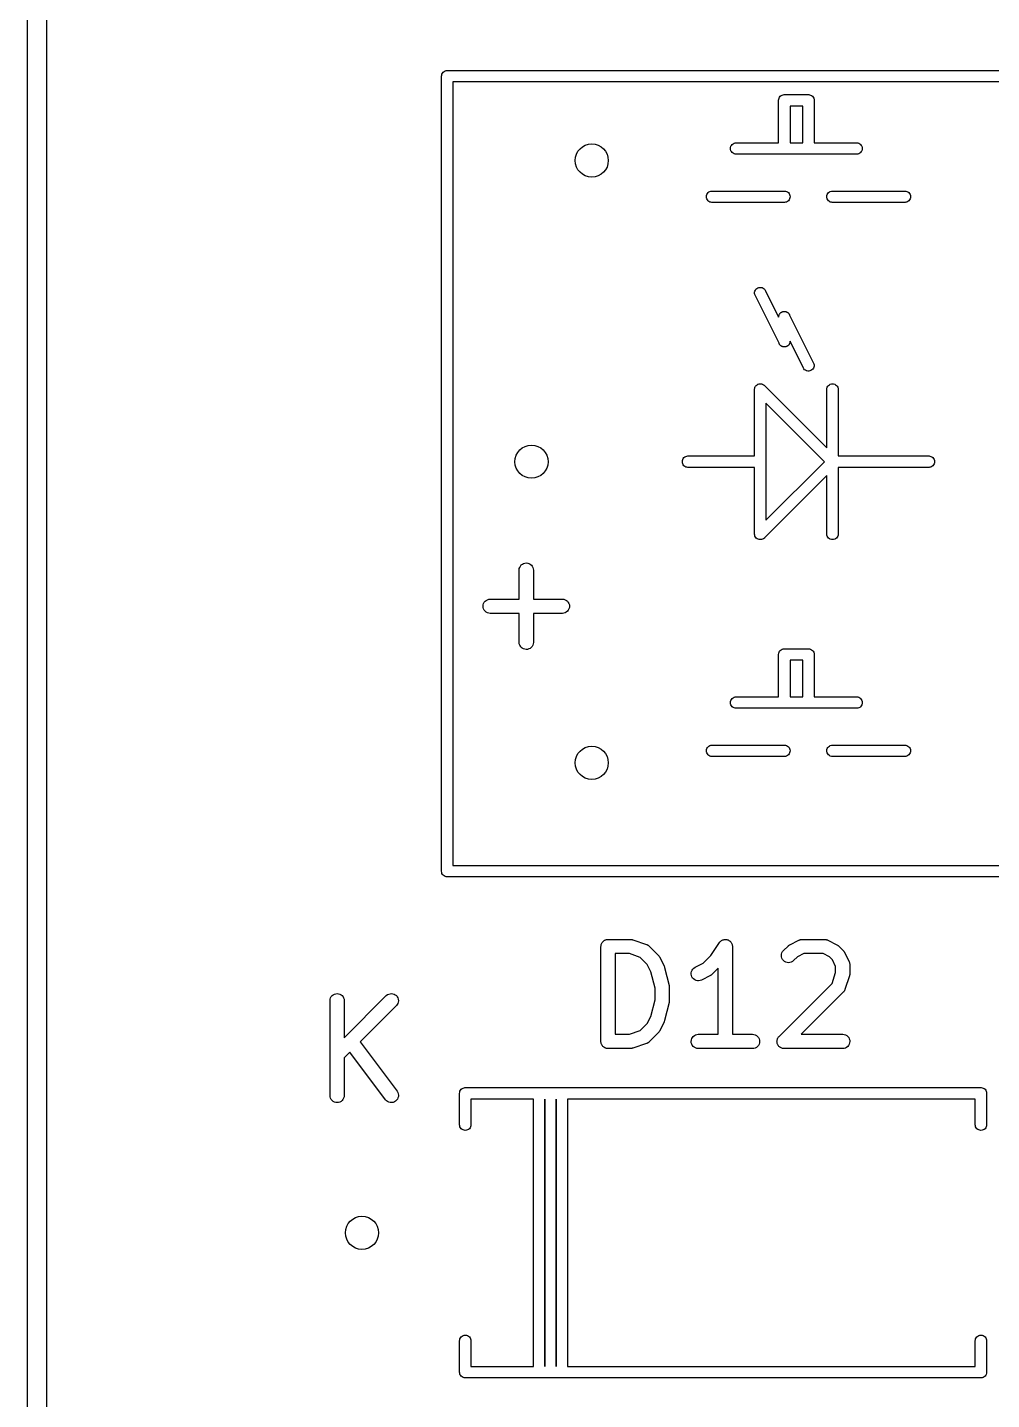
# Model space of a CAD drawing. Extents: x 17 to 176, y -177 to -9.
# Drawn here: x 158.52 to 168.69, y -133.84 to -119.37 of the extents above; entities that cross this region are included whole.
import ezdxf

# ---------------------------------------------------------------- set-up
doc = ezdxf.new("R2010")
doc.units = 0
doc.layers.add('BLACK', color=7, linetype='CONTINUOUS')

msp = doc.modelspace()

# ---------------------------------------------------------------- linework, layer by layer
at = {"layer": 'BLACK', "linetype": 'CONTINUOUS'}
for p, q in [((158.523, -145.291), (158.523, -53.716)), ((158.723, -53.7107), (158.723, -145.298)), ((162.892, -119.886), (162.893, -119.874)), ((162.892, -119.889), (162.892, -119.886)), ((162.892, -127.634), (162.892, -119.889)), ((162.893, -119.874), (162.896, -119.863)), ((162.896, -119.863), (162.902, -119.853)), ((162.902, -119.853), (162.909, -119.843)), ((162.909, -119.843), (162.919, -119.836)), ((162.919, -119.836), (162.929, -119.83)), ((162.929, -119.83), (162.94, -119.827)), ((162.94, -119.827), (162.949, -119.826)), ((162.949, -119.826), (162.949, -119.826)), ((162.949, -119.826), (162.952, -119.826)), ((162.952, -119.826), (162.955, -119.826)), ((162.955, -119.826), (171.077, -119.826)), ((171.02, -119.946), (163.012, -119.946)), ((163.012, -119.946), (163.012, -128.208)), ((166.448, -120.14), (166.449, -120.128)), ((166.448, -120.143), (166.448, -120.14)), ((166.448, -120.588), (166.448, -120.143)), ((166.449, -120.128), (166.452, -120.117)), ((166.452, -120.117), (166.458, -120.107)), ((166.458, -120.107), (166.465, -120.097)), ((166.465, -120.097), (166.475, -120.09)), ((166.475, -120.09), (166.485, -120.084)), ((166.485, -120.084), (166.496, -120.081)), ((166.496, -120.081), (166.505, -120.08)), ((166.505, -120.08), (166.505, -120.08)), ((166.505, -120.08), (166.508, -120.08)), ((166.508, -120.08), (166.511, -120.08)), ((166.511, -120.08), (166.759, -120.08)), ((166.568, -120.2), (166.568, -120.588)), ((166.702, -120.2), (166.568, -120.2)), ((166.702, -120.588), (166.702, -120.2)), ((166.759, -120.08), (166.762, -120.08)), ((166.762, -120.08), (166.765, -120.08)), ((166.765, -120.08), (166.765, -120.08)), ((166.765, -120.08), (166.774, -120.081)), ((166.774, -120.081), (166.785, -120.084)), ((166.785, -120.084), (166.795, -120.09)), ((166.795, -120.09), (166.805, -120.097)), ((166.805, -120.097), (166.812, -120.107)), ((166.812, -120.107), (166.818, -120.117)), ((166.818, -120.117), (166.821, -120.128)), ((166.821, -120.128), (166.822, -120.14)), ((166.822, -120.14), (166.822, -120.143)), ((166.822, -120.143), (166.822, -120.588)), ((165.94, -120.648), (165.941, -120.636)), ((165.941, -120.66), (165.94, -120.648)), ((165.941, -120.636), (165.944, -120.625)), ((165.944, -120.625), (165.95, -120.615)), ((165.95, -120.615), (165.957, -120.605)), ((165.957, -120.605), (165.967, -120.598)), ((165.967, -120.598), (165.977, -120.592)), ((165.977, -120.592), (165.988, -120.589)), ((165.988, -120.589), (165.997, -120.588)), ((165.997, -120.588), (166.448, -120.588)), ((166.568, -120.588), (166.702, -120.588)), ((166.822, -120.588), (167.273, -120.588)), ((167.273, -120.588), (167.282, -120.589)), ((167.282, -120.589), (167.293, -120.592)), ((167.293, -120.592), (167.303, -120.598)), ((167.303, -120.598), (167.313, -120.605)), ((167.313, -120.605), (167.32, -120.615)), ((167.32, -120.615), (167.326, -120.625)), ((167.326, -120.625), (167.329, -120.636)), ((167.329, -120.636), (167.33, -120.648)), ((167.33, -120.648), (167.329, -120.66)), ((165.944, -120.671), (165.941, -120.66)), ((165.95, -120.681), (165.944, -120.671)), ((165.957, -120.691), (165.95, -120.681)), ((165.967, -120.698), (165.957, -120.691)), ((165.977, -120.704), (165.967, -120.698)), ((165.988, -120.707), (165.977, -120.704)), ((165.997, -120.708), (165.988, -120.707)), ((166.505, -120.708), (165.997, -120.708)), ((166.508, -120.708), (166.505, -120.708)), ((166.511, -120.708), (166.508, -120.708)), ((166.759, -120.708), (166.511, -120.708)), ((166.762, -120.708), (166.759, -120.708)), ((166.765, -120.708), (166.762, -120.708)), ((167.273, -120.708), (166.765, -120.708)), ((167.282, -120.707), (167.273, -120.708)), ((167.293, -120.704), (167.282, -120.707)), ((167.303, -120.698), (167.293, -120.704)), ((167.313, -120.691), (167.303, -120.698)), ((167.32, -120.681), (167.313, -120.691)), ((167.326, -120.671), (167.32, -120.681)), ((167.329, -120.66), (167.326, -120.671)), ((165.686, -121.156), (165.687, -121.144)), ((165.687, -121.168), (165.686, -121.156)), ((165.687, -121.144), (165.69, -121.133)), ((165.69, -121.179), (165.687, -121.168)), ((165.69, -121.133), (165.696, -121.123)), ((165.696, -121.189), (165.69, -121.179)), ((165.696, -121.123), (165.703, -121.113)), ((165.703, -121.199), (165.696, -121.189)), ((165.703, -121.113), (165.713, -121.106)), ((165.713, -121.206), (165.703, -121.199)), ((165.713, -121.106), (165.723, -121.1)), ((165.723, -121.212), (165.713, -121.206)), ((165.723, -121.1), (165.734, -121.097)), ((165.734, -121.215), (165.723, -121.212)), ((165.734, -121.097), (165.743, -121.096)), ((165.743, -121.216), (165.734, -121.215)), ((165.743, -121.096), (166.511, -121.096)), ((166.511, -121.216), (165.743, -121.216)), ((166.511, -121.096), (166.52, -121.097)), ((166.52, -121.215), (166.511, -121.216)), ((166.52, -121.097), (166.531, -121.1)), ((166.531, -121.212), (166.52, -121.215)), ((166.531, -121.1), (166.541, -121.106)), ((166.541, -121.206), (166.531, -121.212)), ((166.541, -121.106), (166.551, -121.113)), ((166.551, -121.199), (166.541, -121.206)), ((166.551, -121.113), (166.558, -121.123)), ((166.558, -121.189), (166.551, -121.199)), ((166.558, -121.123), (166.564, -121.133)), ((166.564, -121.179), (166.558, -121.189)), ((166.564, -121.133), (166.567, -121.144)), ((166.567, -121.168), (166.564, -121.179)), ((166.567, -121.144), (166.568, -121.156)), ((166.568, -121.156), (166.567, -121.168)), ((166.956, -121.156), (166.957, -121.144)), ((166.957, -121.168), (166.956, -121.156)), ((166.957, -121.144), (166.96, -121.133)), ((166.96, -121.179), (166.957, -121.168)), ((166.96, -121.133), (166.966, -121.123)), ((166.966, -121.189), (166.96, -121.179)), ((166.966, -121.123), (166.973, -121.113)), ((166.973, -121.199), (166.966, -121.189)), ((166.973, -121.113), (166.983, -121.106)), ((166.983, -121.206), (166.973, -121.199)), ((166.983, -121.106), (166.993, -121.1)), ((166.993, -121.212), (166.983, -121.206)), ((166.993, -121.1), (167.004, -121.097)), ((167.004, -121.215), (166.993, -121.212)), ((167.004, -121.097), (167.013, -121.096)), ((167.013, -121.216), (167.004, -121.215)), ((167.013, -121.096), (167.781, -121.096)), ((167.781, -121.216), (167.013, -121.216)), ((167.781, -121.096), (167.79, -121.097)), ((167.79, -121.215), (167.781, -121.216)), ((167.79, -121.097), (167.801, -121.1)), ((167.801, -121.212), (167.79, -121.215)), ((167.801, -121.1), (167.811, -121.106)), ((167.811, -121.206), (167.801, -121.212)), ((167.811, -121.106), (167.821, -121.113)), ((167.821, -121.199), (167.811, -121.206)), ((167.821, -121.113), (167.828, -121.123)), ((167.828, -121.189), (167.821, -121.199)), ((167.828, -121.123), (167.834, -121.133)), ((167.834, -121.179), (167.828, -121.189)), ((167.834, -121.133), (167.837, -121.144)), ((167.837, -121.168), (167.834, -121.179)), ((167.837, -121.144), (167.838, -121.156)), ((167.838, -121.156), (167.837, -121.168)), ((166.194, -122.164), (166.197, -122.153)), ((166.194, -122.176), (166.194, -122.164)), ((166.196, -122.188), (166.194, -122.176)), ((166.199, -122.196), (166.196, -122.188)), ((166.197, -122.153), (166.202, -122.142)), ((166.452, -122.702), (166.199, -122.196)), ((166.202, -122.142), (166.208, -122.132)), ((166.208, -122.132), (166.217, -122.124)), ((166.217, -122.124), (166.227, -122.118)), ((166.227, -122.118), (166.238, -122.114)), ((166.238, -122.114), (166.25, -122.112)), ((166.25, -122.112), (166.262, -122.112)), ((166.262, -122.112), (166.273, -122.115)), ((166.273, -122.115), (166.284, -122.12)), ((166.284, -122.12), (166.294, -122.126)), ((166.294, -122.126), (166.302, -122.135)), ((166.302, -122.135), (166.306, -122.143)), ((166.306, -122.143), (166.448, -122.426)), ((166.458, -122.393), (166.46, -122.39)), ((166.46, -122.39), (166.462, -122.386)), ((166.462, -122.386), (166.464, -122.385)), ((166.464, -122.385), (166.465, -122.383)), ((166.465, -122.383), (166.468, -122.381)), ((166.468, -122.381), (166.471, -122.378)), ((166.471, -122.378), (166.473, -122.377)), ((166.473, -122.377), (166.475, -122.376)), ((166.475, -122.376), (166.478, -122.374)), ((166.478, -122.374), (166.481, -122.372)), ((166.481, -122.372), (166.483, -122.371)), ((166.483, -122.371), (166.485, -122.37)), ((166.485, -122.37), (166.489, -122.369)), ((166.489, -122.369), (166.492, -122.368)), ((166.492, -122.368), (166.494, -122.367)), ((166.494, -122.367), (166.496, -122.367)), ((166.496, -122.367), (166.5, -122.366)), ((166.5, -122.366), (166.504, -122.366)), ((166.504, -122.366), (166.506, -122.366)), ((166.506, -122.366), (166.508, -122.366)), ((166.508, -122.366), (166.512, -122.366)), ((166.512, -122.366), (166.516, -122.366)), ((166.516, -122.366), (166.518, -122.367)), ((166.518, -122.367), (166.52, -122.367)), ((166.52, -122.367), (166.523, -122.368)), ((166.523, -122.368), (166.527, -122.369)), ((166.527, -122.369), (166.529, -122.37)), ((166.529, -122.37), (166.531, -122.37)), ((166.531, -122.37), (166.534, -122.372)), ((166.534, -122.372), (166.538, -122.374)), ((166.538, -122.374), (166.54, -122.375)), ((166.54, -122.375), (166.541, -122.376)), ((166.541, -122.376), (166.544, -122.378)), ((166.544, -122.378), (166.548, -122.38)), ((166.548, -122.38), (166.549, -122.382)), ((166.549, -122.382), (166.551, -122.383)), ((166.551, -122.383), (166.553, -122.386)), ((166.553, -122.386), (166.556, -122.389)), ((166.556, -122.389), (166.557, -122.391)), ((166.557, -122.391), (166.558, -122.393)), ((166.448, -122.418), (166.449, -122.416)), ((166.448, -122.422), (166.448, -122.418)), ((166.448, -122.423), (166.448, -122.422)), ((166.448, -122.425), (166.448, -122.423)), ((166.448, -122.426), (166.448, -122.425)), ((166.449, -122.414), (166.45, -122.411)), ((166.449, -122.416), (166.449, -122.414)), ((166.45, -122.411), (166.451, -122.407)), ((166.451, -122.407), (166.452, -122.405)), ((166.452, -122.403), (166.454, -122.4)), ((166.452, -122.405), (166.452, -122.403)), ((166.454, -122.4), (166.456, -122.396)), ((166.456, -122.396), (166.457, -122.394)), ((166.457, -122.394), (166.458, -122.393)), ((166.558, -122.393), (166.56, -122.396)), ((166.56, -122.396), (166.56, -122.397)), ((166.56, -122.397), (166.561, -122.398)), ((166.561, -122.398), (166.564, -122.403)), ((166.564, -122.403), (166.564, -122.404)), ((166.564, -122.404), (166.817, -122.91)), ((166.71, -122.963), (166.568, -122.68)), ((166.568, -122.68), (166.568, -122.681)), ((166.452, -122.703), (166.452, -122.702)), ((166.455, -122.708), (166.452, -122.703)), ((166.456, -122.709), (166.455, -122.708)), ((166.456, -122.71), (166.456, -122.709)), ((166.458, -122.713), (166.456, -122.71)), ((166.459, -122.715), (166.458, -122.713)), ((166.46, -122.717), (166.459, -122.715)), ((166.463, -122.72), (166.46, -122.717)), ((166.465, -122.723), (166.463, -122.72)), ((166.467, -122.724), (166.465, -122.723)), ((166.468, -122.726), (166.467, -122.724)), ((166.472, -122.728), (166.468, -122.726)), ((166.475, -122.73), (166.472, -122.728)), ((166.476, -122.731), (166.475, -122.73)), ((166.478, -122.732), (166.476, -122.731)), ((166.482, -122.734), (166.478, -122.732)), ((166.485, -122.736), (166.482, -122.734)), ((166.487, -122.736), (166.485, -122.736)), ((166.489, -122.737), (166.487, -122.736)), ((166.493, -122.738), (166.489, -122.737)), ((166.496, -122.739), (166.493, -122.738)), ((166.498, -122.739), (166.496, -122.739)), ((166.5, -122.74), (166.498, -122.739)), ((166.504, -122.74), (166.5, -122.74)), ((166.508, -122.74), (166.504, -122.74)), ((166.51, -122.74), (166.508, -122.74)), ((166.512, -122.74), (166.51, -122.74)), ((166.516, -122.74), (166.512, -122.74)), ((166.52, -122.739), (166.516, -122.74)), ((166.522, -122.739), (166.52, -122.739)), ((166.524, -122.738), (166.522, -122.739)), ((166.527, -122.737), (166.524, -122.738)), ((166.531, -122.736), (166.527, -122.737)), ((166.533, -122.735), (166.531, -122.736)), ((166.535, -122.734), (166.533, -122.735)), ((166.538, -122.732), (166.535, -122.734)), ((166.541, -122.73), (166.538, -122.732)), ((166.543, -122.729), (166.541, -122.73)), ((166.545, -122.728), (166.543, -122.729)), ((166.548, -122.725), (166.545, -122.728)), ((166.551, -122.723), (166.548, -122.725)), ((166.552, -122.721), (166.551, -122.723)), ((166.554, -122.72), (166.552, -122.721)), ((166.556, -122.716), (166.554, -122.72)), ((166.558, -122.713), (166.556, -122.716)), ((166.559, -122.712), (166.558, -122.713)), ((166.56, -122.71), (166.559, -122.712)), ((166.562, -122.706), (166.56, -122.71)), ((166.564, -122.703), (166.562, -122.706)), ((166.565, -122.699), (166.564, -122.701)), ((166.564, -122.701), (166.564, -122.703)), ((166.566, -122.695), (166.565, -122.699)), ((166.567, -122.692), (166.566, -122.695)), ((166.568, -122.688), (166.567, -122.69)), ((166.567, -122.69), (166.567, -122.692)), ((166.568, -122.681), (166.568, -122.683)), ((166.568, -122.683), (166.568, -122.684)), ((166.568, -122.684), (166.568, -122.688)), ((166.714, -122.971), (166.71, -122.963)), ((166.814, -122.964), (166.808, -122.974)), ((166.819, -122.953), (166.814, -122.964)), ((166.817, -122.91), (166.82, -122.918)), ((166.822, -122.942), (166.819, -122.953)), ((166.82, -122.918), (166.822, -122.93)), ((166.822, -122.93), (166.822, -122.942)), ((166.722, -122.98), (166.714, -122.971)), ((166.732, -122.986), (166.722, -122.98)), ((166.743, -122.991), (166.732, -122.986)), ((166.754, -122.994), (166.743, -122.991)), ((166.766, -122.994), (166.754, -122.994)), ((166.778, -122.992), (166.766, -122.994)), ((166.789, -122.988), (166.778, -122.992)), ((166.799, -122.982), (166.789, -122.988)), ((166.808, -122.974), (166.799, -122.982)), ((166.194, -123.181), (166.195, -123.176)), ((166.194, -123.188), (166.194, -123.181)), ((166.194, -123.191), (166.194, -123.188)), ((166.194, -123.89), (166.194, -123.191)), ((166.195, -123.176), (166.198, -123.165)), ((166.198, -123.165), (166.2, -123.161)), ((166.2, -123.161), (166.204, -123.155)), ((166.204, -123.155), (166.211, -123.145)), ((166.211, -123.145), (166.221, -123.138)), ((166.221, -123.138), (166.229, -123.133)), ((166.229, -123.133), (166.231, -123.132)), ((166.231, -123.132), (166.242, -123.129)), ((166.242, -123.129), (166.254, -123.128)), ((166.254, -123.128), (166.266, -123.129)), ((166.266, -123.129), (166.277, -123.132)), ((166.277, -123.132), (166.287, -123.138)), ((166.287, -123.138), (166.294, -123.143)), ((166.294, -123.143), (166.297, -123.145)), ((166.297, -123.145), (166.299, -123.148)), ((166.299, -123.148), (166.956, -123.805)), ((166.956, -123.185), (166.957, -123.176)), ((166.956, -123.805), (166.956, -123.185)), ((166.957, -123.176), (166.96, -123.165)), ((166.96, -123.165), (166.966, -123.155)), ((166.966, -123.155), (166.973, -123.145)), ((166.973, -123.145), (166.983, -123.138)), ((166.983, -123.138), (166.993, -123.132)), ((166.993, -123.132), (167.004, -123.129)), ((167.004, -123.129), (167.016, -123.128)), ((167.016, -123.128), (167.028, -123.129)), ((167.028, -123.129), (167.039, -123.132)), ((167.039, -123.132), (167.049, -123.138)), ((167.049, -123.138), (167.059, -123.145)), ((167.059, -123.145), (167.066, -123.155)), ((167.066, -123.155), (167.072, -123.165)), ((167.072, -123.165), (167.075, -123.176)), ((167.075, -123.176), (167.076, -123.185)), ((167.076, -123.185), (167.076, -123.89)), ((166.931, -123.95), (166.314, -123.333)), ((166.314, -123.333), (166.314, -123.947)), ((165.432, -123.95), (165.433, -123.938)), ((165.433, -123.962), (165.432, -123.95)), ((165.433, -123.938), (165.436, -123.927)), ((165.436, -123.973), (165.433, -123.962)), ((165.436, -123.927), (165.442, -123.917)), ((165.442, -123.983), (165.436, -123.973)), ((165.442, -123.917), (165.449, -123.907)), ((165.449, -123.907), (165.459, -123.9)), ((165.459, -123.9), (165.469, -123.894)), ((165.469, -123.894), (165.48, -123.891)), ((165.48, -123.891), (165.489, -123.89)), ((165.489, -123.89), (166.194, -123.89)), ((166.314, -123.947), (166.314, -123.95)), ((166.314, -123.95), (166.314, -123.953)), ((166.314, -124.567), (166.931, -123.95)), ((166.314, -123.953), (166.314, -124.567)), ((167.076, -123.89), (168.035, -123.89)), ((168.035, -123.89), (168.044, -123.891)), ((168.044, -123.891), (168.055, -123.894)), ((168.055, -123.894), (168.065, -123.9)), ((168.065, -123.9), (168.075, -123.907)), ((168.075, -123.907), (168.082, -123.917)), ((168.082, -123.917), (168.088, -123.927)), ((168.088, -123.973), (168.082, -123.983)), ((168.088, -123.927), (168.091, -123.938)), ((168.091, -123.962), (168.088, -123.973)), ((168.091, -123.938), (168.092, -123.95)), ((168.092, -123.95), (168.091, -123.962)), ((165.449, -123.993), (165.442, -123.983)), ((165.459, -124), (165.449, -123.993)), ((165.469, -124.006), (165.459, -124)), ((165.48, -124.009), (165.469, -124.006)), ((165.489, -124.01), (165.48, -124.009)), ((166.194, -124.01), (165.489, -124.01)), ((166.194, -124.709), (166.194, -124.01)), ((166.956, -124.095), (166.299, -124.752)), ((166.956, -124.715), (166.956, -124.095)), ((168.035, -124.01), (167.076, -124.01)), ((167.076, -124.01), (167.076, -124.715)), ((168.044, -124.009), (168.035, -124.01)), ((168.055, -124.006), (168.044, -124.009)), ((168.065, -124), (168.055, -124.006)), ((168.075, -123.993), (168.065, -124)), ((168.082, -123.983), (168.075, -123.993)), ((166.194, -124.712), (166.194, -124.709)), ((166.194, -124.715), (166.194, -124.712)), ((166.195, -124.724), (166.194, -124.715)), ((166.194, -124.715), (166.194, -124.715)), ((166.198, -124.735), (166.195, -124.724)), ((166.204, -124.745), (166.198, -124.735)), ((166.211, -124.755), (166.204, -124.745)), ((166.221, -124.762), (166.211, -124.755)), ((166.231, -124.768), (166.221, -124.762)), ((166.242, -124.771), (166.231, -124.768)), ((166.254, -124.772), (166.242, -124.771)), ((166.266, -124.771), (166.254, -124.772)), ((166.277, -124.768), (166.266, -124.771)), ((166.287, -124.762), (166.277, -124.768)), ((166.297, -124.755), (166.287, -124.762)), ((166.299, -124.752), (166.297, -124.755)), ((166.957, -124.724), (166.956, -124.715)), ((166.96, -124.735), (166.957, -124.724)), ((166.966, -124.745), (166.96, -124.735)), ((166.973, -124.755), (166.966, -124.745)), ((166.983, -124.762), (166.973, -124.755)), ((166.993, -124.768), (166.983, -124.762)), ((167.004, -124.771), (166.993, -124.768)), ((167.016, -124.772), (167.004, -124.771)), ((167.028, -124.771), (167.016, -124.772)), ((167.039, -124.768), (167.028, -124.771)), ((167.049, -124.762), (167.039, -124.768)), ((167.059, -124.755), (167.049, -124.762)), ((167.066, -124.745), (167.059, -124.755)), ((167.072, -124.735), (167.066, -124.745)), ((167.075, -124.724), (167.072, -124.735)), ((167.076, -124.715), (167.075, -124.724)), ((163.71, -125.092), (163.712, -125.077)), ((163.71, -125.093), (163.71, -125.092)), ((163.71, -125.399), (163.71, -125.093)), ((163.712, -125.077), (163.716, -125.064)), ((163.716, -125.064), (163.724, -125.051)), ((163.724, -125.051), (163.733, -125.039)), ((163.733, -125.039), (163.744, -125.03)), ((163.744, -125.03), (163.757, -125.024)), ((163.757, -125.024), (163.771, -125.019)), ((163.771, -125.019), (163.786, -125.018)), ((163.786, -125.018), (163.801, -125.02)), ((163.801, -125.02), (163.814, -125.024)), ((163.814, -125.024), (163.827, -125.031)), ((163.827, -125.031), (163.839, -125.04)), ((163.839, -125.04), (163.848, -125.052)), ((163.848, -125.052), (163.855, -125.064)), ((163.855, -125.064), (163.859, -125.078)), ((163.859, -125.078), (163.86, -125.093)), ((163.86, -125.093), (163.86, -125.399)), ((163.342, -125.432), (163.352, -125.421)), ((163.352, -125.421), (163.363, -125.412)), ((163.363, -125.412), (163.376, -125.405)), ((163.376, -125.405), (163.39, -125.4)), ((163.39, -125.4), (163.404, -125.399)), ((163.404, -125.399), (163.71, -125.399)), ((163.86, -125.399), (164.166, -125.399)), ((164.166, -125.399), (164.167, -125.399)), ((164.167, -125.399), (164.182, -125.401)), ((164.182, -125.401), (164.196, -125.405)), ((164.196, -125.405), (164.209, -125.412)), ((164.209, -125.412), (164.22, -125.422)), ((164.22, -125.422), (164.229, -125.433)), ((163.329, -125.473), (163.331, -125.459)), ((163.331, -125.488), (163.329, -125.473)), ((163.331, -125.459), (163.335, -125.445)), ((163.335, -125.502), (163.331, -125.488)), ((163.335, -125.445), (163.342, -125.432)), ((163.342, -125.515), (163.335, -125.502)), ((163.351, -125.526), (163.342, -125.515)), ((163.362, -125.536), (163.351, -125.526)), ((163.375, -125.543), (163.362, -125.536)), ((163.389, -125.547), (163.375, -125.543)), ((163.403, -125.549), (163.389, -125.547)), ((163.404, -125.549), (163.403, -125.549)), ((163.71, -125.549), (163.404, -125.549)), ((163.71, -125.855), (163.71, -125.549)), ((164.166, -125.549), (163.86, -125.549)), ((163.86, -125.549), (163.86, -125.855)), ((164.181, -125.548), (164.166, -125.549)), ((164.195, -125.543), (164.181, -125.548)), ((164.208, -125.536), (164.195, -125.543)), ((164.219, -125.527), (164.208, -125.536)), ((164.229, -125.516), (164.219, -125.527)), ((164.229, -125.433), (164.236, -125.446)), ((164.236, -125.503), (164.229, -125.516)), ((164.236, -125.446), (164.24, -125.46)), ((164.24, -125.489), (164.236, -125.503)), ((164.24, -125.46), (164.241, -125.475)), ((164.241, -125.475), (164.24, -125.489)), ((163.712, -125.87), (163.71, -125.855)), ((163.86, -125.856), (163.859, -125.871)), ((163.86, -125.855), (163.86, -125.856)), ((163.716, -125.884), (163.712, -125.87)), ((163.723, -125.896), (163.716, -125.884)), ((163.732, -125.908), (163.723, -125.896)), ((163.743, -125.917), (163.732, -125.908)), ((163.756, -125.924), (163.743, -125.917)), ((163.77, -125.928), (163.756, -125.924)), ((163.785, -125.93), (163.77, -125.928)), ((163.799, -125.929), (163.785, -125.93)), ((163.814, -125.924), (163.799, -125.929)), ((163.826, -125.918), (163.814, -125.924)), ((163.838, -125.909), (163.826, -125.918)), ((163.847, -125.897), (163.838, -125.909)), ((163.854, -125.884), (163.847, -125.897)), ((163.859, -125.871), (163.854, -125.884)), ((166.448, -125.982), (166.449, -125.97)), ((166.448, -125.985), (166.448, -125.982)), ((166.448, -126.43), (166.448, -125.985)), ((166.449, -125.97), (166.452, -125.959)), ((166.452, -125.959), (166.458, -125.949)), ((166.458, -125.949), (166.465, -125.939)), ((166.465, -125.939), (166.475, -125.932)), ((166.475, -125.932), (166.485, -125.926)), ((166.485, -125.926), (166.496, -125.923)), ((166.496, -125.923), (166.505, -125.922)), ((166.505, -125.922), (166.505, -125.922)), ((166.505, -125.922), (166.508, -125.922)), ((166.508, -125.922), (166.511, -125.922)), ((166.511, -125.922), (166.759, -125.922)), ((166.759, -125.922), (166.762, -125.922)), ((166.762, -125.922), (166.765, -125.922)), ((166.765, -125.922), (166.765, -125.922)), ((166.765, -125.922), (166.774, -125.923)), ((166.774, -125.923), (166.785, -125.926)), ((166.785, -125.926), (166.795, -125.932)), ((166.795, -125.932), (166.805, -125.939)), ((166.805, -125.939), (166.812, -125.949)), ((166.812, -125.949), (166.818, -125.959)), ((166.818, -125.959), (166.821, -125.97)), ((166.821, -125.97), (166.822, -125.982)), ((166.822, -125.982), (166.822, -125.985)), ((166.822, -125.985), (166.822, -126.43)), ((166.568, -126.042), (166.568, -126.43)), ((166.702, -126.042), (166.568, -126.042)), ((166.702, -126.43), (166.702, -126.042)), ((165.957, -126.447), (165.967, -126.44)), ((165.967, -126.44), (165.977, -126.434)), ((165.977, -126.434), (165.988, -126.431)), ((165.988, -126.431), (165.997, -126.43)), ((165.997, -126.43), (166.448, -126.43)), ((166.568, -126.43), (166.702, -126.43)), ((166.822, -126.43), (167.273, -126.43)), ((167.273, -126.43), (167.282, -126.431)), ((167.282, -126.431), (167.293, -126.434)), ((167.293, -126.434), (167.303, -126.44)), ((167.303, -126.44), (167.313, -126.447)), ((165.94, -126.49), (165.941, -126.478)), ((165.941, -126.502), (165.94, -126.49)), ((165.941, -126.478), (165.944, -126.467)), ((165.944, -126.513), (165.941, -126.502)), ((165.944, -126.467), (165.95, -126.457)), ((165.95, -126.523), (165.944, -126.513)), ((165.95, -126.457), (165.957, -126.447)), ((165.957, -126.533), (165.95, -126.523)), ((165.967, -126.54), (165.957, -126.533)), ((165.977, -126.546), (165.967, -126.54)), ((165.988, -126.549), (165.977, -126.546)), ((165.997, -126.55), (165.988, -126.549)), ((166.505, -126.55), (165.997, -126.55)), ((166.508, -126.55), (166.505, -126.55)), ((166.511, -126.55), (166.508, -126.55)), ((166.759, -126.55), (166.511, -126.55)), ((166.762, -126.55), (166.759, -126.55)), ((166.765, -126.55), (166.762, -126.55)), ((167.273, -126.55), (166.765, -126.55)), ((167.282, -126.549), (167.273, -126.55)), ((167.293, -126.546), (167.282, -126.549)), ((167.303, -126.54), (167.293, -126.546)), ((167.313, -126.533), (167.303, -126.54)), ((167.313, -126.447), (167.32, -126.457)), ((167.32, -126.523), (167.313, -126.533)), ((167.32, -126.457), (167.326, -126.467)), ((167.326, -126.513), (167.32, -126.523)), ((167.326, -126.467), (167.329, -126.478)), ((167.329, -126.502), (167.326, -126.513)), ((167.329, -126.478), (167.33, -126.49)), ((167.33, -126.49), (167.329, -126.502)), ((165.686, -126.998), (165.687, -126.986)), ((165.687, -127.01), (165.686, -126.998)), ((165.687, -126.986), (165.69, -126.975)), ((165.69, -127.021), (165.687, -127.01)), ((165.69, -126.975), (165.696, -126.965)), ((165.696, -126.965), (165.703, -126.955)), ((165.703, -126.955), (165.713, -126.948)), ((165.713, -126.948), (165.723, -126.942)), ((165.723, -126.942), (165.734, -126.939)), ((165.734, -126.939), (165.743, -126.938)), ((165.743, -126.938), (166.511, -126.938)), ((166.511, -126.938), (166.52, -126.939)), ((166.52, -126.939), (166.531, -126.942)), ((166.531, -126.942), (166.541, -126.948)), ((166.541, -126.948), (166.551, -126.955)), ((166.551, -126.955), (166.558, -126.965)), ((166.558, -126.965), (166.564, -126.975)), ((166.564, -126.975), (166.567, -126.986)), ((166.567, -127.01), (166.564, -127.021)), ((166.567, -126.986), (166.568, -126.998)), ((166.568, -126.998), (166.567, -127.01)), ((166.956, -126.998), (166.957, -126.986)), ((166.957, -127.01), (166.956, -126.998)), ((166.957, -126.986), (166.96, -126.975)), ((166.96, -127.021), (166.957, -127.01)), ((166.96, -126.975), (166.966, -126.965)), ((166.966, -126.965), (166.973, -126.955)), ((166.973, -126.955), (166.983, -126.948)), ((166.983, -126.948), (166.993, -126.942)), ((166.993, -126.942), (167.004, -126.939)), ((167.004, -126.939), (167.013, -126.938)), ((167.013, -126.938), (167.781, -126.938)), ((167.781, -126.938), (167.79, -126.939)), ((167.79, -126.939), (167.801, -126.942)), ((167.801, -126.942), (167.811, -126.948)), ((167.811, -126.948), (167.821, -126.955)), ((167.821, -126.955), (167.828, -126.965)), ((167.828, -126.965), (167.834, -126.975)), ((167.834, -126.975), (167.837, -126.986)), ((167.837, -127.01), (167.834, -127.021)), ((167.837, -126.986), (167.838, -126.998)), ((167.838, -126.998), (167.837, -127.01)), ((165.696, -127.031), (165.69, -127.021)), ((165.703, -127.041), (165.696, -127.031)), ((165.713, -127.048), (165.703, -127.041)), ((165.723, -127.054), (165.713, -127.048)), ((165.734, -127.057), (165.723, -127.054)), ((165.743, -127.058), (165.734, -127.057)), ((166.511, -127.058), (165.743, -127.058)), ((166.52, -127.057), (166.511, -127.058)), ((166.531, -127.054), (166.52, -127.057)), ((166.541, -127.048), (166.531, -127.054)), ((166.551, -127.041), (166.541, -127.048)), ((166.558, -127.031), (166.551, -127.041)), ((166.564, -127.021), (166.558, -127.031)), ((166.966, -127.031), (166.96, -127.021)), ((166.973, -127.041), (166.966, -127.031)), ((166.983, -127.048), (166.973, -127.041)), ((166.993, -127.054), (166.983, -127.048)), ((167.004, -127.057), (166.993, -127.054)), ((167.013, -127.058), (167.004, -127.057)), ((167.781, -127.058), (167.013, -127.058)), ((167.79, -127.057), (167.781, -127.058)), ((167.801, -127.054), (167.79, -127.057)), ((167.811, -127.048), (167.801, -127.054)), ((167.821, -127.041), (167.811, -127.048)), ((167.828, -127.031), (167.821, -127.041)), ((167.834, -127.021), (167.828, -127.031)), ((162.892, -128.265), (162.892, -127.634)), ((162.892, -128.268), (162.892, -128.265)), ((162.893, -128.28), (162.892, -128.268)), ((162.896, -128.291), (162.893, -128.28)), ((162.902, -128.301), (162.896, -128.291)), ((162.909, -128.311), (162.902, -128.301)), ((162.919, -128.318), (162.909, -128.311)), ((162.929, -128.324), (162.919, -128.318)), ((163.012, -128.208), (171.02, -128.208)), ((162.94, -128.327), (162.929, -128.324)), ((162.952, -128.328), (162.94, -128.327)), ((162.955, -128.328), (162.952, -128.328)), ((171.077, -128.328), (162.955, -128.328)), ((164.574, -129.047), (164.576, -129.04)), ((164.576, -129.04), (164.579, -129.033)), ((164.579, -129.033), (164.582, -129.027)), ((164.579, -129.033), (164.579, -129.033)), ((164.579, -129.033), (164.579, -129.033)), ((164.582, -129.027), (164.586, -129.02)), ((164.586, -129.02), (164.59, -129.015)), ((164.586, -129.02), (164.586, -129.02)), ((164.586, -129.02), (164.586, -129.02)), ((164.59, -129.015), (164.595, -129.009)), ((164.595, -129.009), (164.601, -129.004)), ((164.595, -129.009), (164.595, -129.009)), ((164.595, -129.009), (164.595, -129.009)), ((164.601, -129.004), (164.606, -129)), ((164.606, -129), (164.606, -129)), ((164.606, -129), (164.607, -129)), ((164.607, -129), (164.613, -128.996)), ((164.613, -128.996), (164.619, -128.993)), ((164.619, -128.993), (164.619, -128.993)), ((164.619, -128.993), (164.62, -128.993)), ((164.62, -128.993), (164.626, -128.991)), ((164.626, -128.991), (164.633, -128.989)), ((164.633, -128.989), (164.633, -128.989)), ((164.633, -128.989), (164.634, -128.989)), ((164.634, -128.989), (164.641, -128.988)), ((164.641, -128.988), (164.648, -128.987)), ((164.648, -128.987), (164.886, -128.987)), ((164.886, -128.987), (164.887, -128.987)), ((164.887, -128.987), (164.891, -128.988)), ((164.891, -128.988), (164.895, -128.988)), ((164.895, -128.988), (164.898, -128.989)), ((164.898, -128.989), (164.901, -128.989)), ((164.901, -128.989), (164.905, -128.99)), ((164.905, -128.99), (164.91, -128.991)), ((164.91, -128.991), (165.052, -129.039)), ((165.052, -129.039), (165.053, -129.039)), ((165.053, -129.039), (165.055, -129.04)), ((165.055, -129.04), (165.057, -129.041)), ((165.057, -129.041), (165.062, -129.043)), ((165.062, -129.043), (165.067, -129.045)), ((165.067, -129.045), (165.068, -129.047)), ((165.732, -129.157), (165.823, -129.021)), ((165.823, -129.021), (165.824, -129.02)), ((165.824, -129.02), (165.829, -129.014)), ((165.824, -129.02), (165.824, -129.02)), ((165.824, -129.02), (165.824, -129.02)), ((165.824, -129.02), (165.824, -129.02)), ((165.829, -129.014), (165.833, -129.009)), ((165.833, -129.009), (165.839, -129.004)), ((165.833, -129.009), (165.833, -129.009)), ((165.833, -129.009), (165.833, -129.009)), ((165.839, -129.004), (165.845, -129)), ((165.845, -129), (165.852, -128.996)), ((165.845, -129), (165.845, -129)), ((165.845, -129), (165.845, -129)), ((165.852, -128.996), (165.858, -128.993)), ((165.858, -128.993), (165.865, -128.991)), ((165.858, -128.993), (165.858, -128.993)), ((165.858, -128.993), (165.858, -128.993)), ((165.865, -128.991), (165.872, -128.989)), ((165.872, -128.989), (165.879, -128.988)), ((165.872, -128.989), (165.872, -128.989)), ((165.872, -128.989), (165.872, -128.989)), ((165.879, -128.988), (165.886, -128.987)), ((165.886, -128.987), (165.886, -128.987)), ((165.886, -128.987), (165.894, -128.988)), ((165.886, -128.987), (165.886, -128.987)), ((165.894, -128.988), (165.901, -128.989)), ((165.901, -128.989), (165.901, -128.989)), ((165.901, -128.989), (165.901, -128.989)), ((165.901, -128.989), (165.908, -128.991)), ((165.908, -128.991), (165.915, -128.993)), ((165.915, -128.993), (165.915, -128.993)), ((165.915, -128.993), (165.915, -128.993)), ((165.915, -128.993), (165.922, -128.997)), ((165.922, -128.997), (165.928, -129)), ((165.928, -129), (165.928, -129)), ((165.928, -129), (165.928, -129)), ((165.928, -129), (165.933, -129.005)), ((165.933, -129.005), (165.939, -129.01)), ((165.939, -129.01), (165.939, -129.01)), ((165.939, -129.01), (165.939, -129.01)), ((165.939, -129.01), (165.944, -129.016)), ((165.944, -129.016), (165.948, -129.021)), ((165.948, -129.021), (165.948, -129.021)), ((165.948, -129.021), (165.948, -129.021)), ((165.948, -129.021), (165.952, -129.028)), ((165.952, -129.028), (165.955, -129.034)), ((165.955, -129.034), (165.955, -129.034)), ((165.955, -129.034), (165.955, -129.034)), ((165.955, -129.034), (165.957, -129.041)), ((165.957, -129.041), (165.959, -129.048)), ((166.559, -129.047), (166.563, -129.045)), ((166.563, -129.045), (166.567, -129.043)), ((166.567, -129.043), (166.662, -128.995)), ((166.662, -128.995), (166.663, -128.995)), ((166.663, -128.995), (166.665, -128.994)), ((166.665, -128.994), (166.667, -128.993)), ((166.667, -128.993), (166.672, -128.992)), ((166.672, -128.992), (166.676, -128.99)), ((166.676, -128.99), (166.679, -128.989)), ((166.679, -128.989), (166.681, -128.989)), ((166.681, -128.989), (166.686, -128.988)), ((166.686, -128.988), (166.691, -128.988)), ((166.691, -128.988), (166.693, -128.988)), ((166.693, -128.988), (166.695, -128.987)), ((166.695, -128.987), (166.933, -128.987)), ((166.933, -128.987), (166.934, -128.987)), ((166.934, -128.987), (166.937, -128.988)), ((166.937, -128.988), (166.939, -128.988)), ((166.939, -128.988), (166.944, -128.988)), ((166.944, -128.988), (166.949, -128.989)), ((166.949, -128.989), (166.951, -128.99)), ((166.951, -128.99), (166.953, -128.99)), ((166.953, -128.99), (166.958, -128.992)), ((166.958, -128.992), (166.963, -128.993)), ((166.963, -128.993), (166.965, -128.995)), ((166.965, -128.995), (166.967, -128.995)), ((166.967, -128.995), (167.062, -129.043)), ((167.062, -129.043), (167.063, -129.043)), ((167.063, -129.043), (167.067, -129.046)), ((164.573, -129.061), (164.574, -129.054)), ((164.573, -129.062), (164.573, -129.061)), ((164.573, -130.062), (164.573, -129.062)), ((164.573, -129.062), (164.573, -129.062)), ((164.573, -129.062), (164.573, -129.062)), ((164.573, -129.062), (164.573, -129.062)), ((164.574, -129.054), (164.574, -129.047)), ((164.574, -129.047), (164.574, -129.047)), ((164.574, -129.047), (164.574, -129.047)), ((164.723, -129.137), (164.723, -129.987)), ((164.874, -129.137), (164.723, -129.137)), ((164.988, -129.176), (164.874, -129.137)), ((165.062, -129.25), (164.988, -129.176)), ((165.068, -129.047), (165.07, -129.048)), ((165.07, -129.048), (165.074, -129.051)), ((165.074, -129.051), (165.078, -129.054)), ((165.078, -129.054), (165.08, -129.056)), ((165.08, -129.056), (165.082, -129.057)), ((165.082, -129.057), (165.177, -129.152)), ((165.177, -129.152), (165.178, -129.153)), ((165.178, -129.153), (165.18, -129.156)), ((165.18, -129.156), (165.183, -129.159)), ((165.183, -129.159), (165.185, -129.162)), ((165.185, -129.162), (165.187, -129.164)), ((165.187, -129.164), (165.189, -129.168)), ((165.189, -129.168), (165.191, -129.172)), ((165.191, -129.172), (165.239, -129.267)), ((165.651, -129.239), (165.732, -129.157)), ((165.959, -129.048), (165.959, -129.048)), ((165.959, -129.048), (165.959, -129.048)), ((165.959, -129.048), (165.96, -129.055)), ((165.96, -129.055), (165.961, -129.062)), ((165.961, -129.062), (165.961, -129.987)), ((166.477, -129.157), (166.479, -129.143)), ((166.479, -129.172), (166.477, -129.157)), ((166.479, -129.143), (166.483, -129.129)), ((166.483, -129.186), (166.479, -129.172)), ((166.483, -129.129), (166.49, -129.116)), ((166.49, -129.199), (166.483, -129.186)), ((166.49, -129.116), (166.499, -129.105)), ((166.499, -129.105), (166.547, -129.057)), ((166.547, -129.057), (166.548, -129.056)), ((166.548, -129.056), (166.551, -129.054)), ((166.551, -129.054), (166.554, -129.051)), ((166.554, -129.051), (166.557, -129.049)), ((166.557, -129.049), (166.559, -129.047)), ((166.645, -129.172), (166.606, -129.211)), ((166.713, -129.137), (166.645, -129.172)), ((166.916, -129.137), (166.713, -129.137)), ((166.984, -129.172), (166.916, -129.137)), ((167.015, -129.202), (166.984, -129.172)), ((167.067, -129.046), (167.07, -129.048)), ((167.07, -129.048), (167.073, -129.05)), ((167.073, -129.05), (167.075, -129.051)), ((167.075, -129.051), (167.078, -129.054)), ((167.078, -129.054), (167.082, -129.057)), ((167.082, -129.057), (167.129, -129.105)), ((167.129, -129.105), (167.13, -129.105)), ((167.13, -129.105), (167.133, -129.109)), ((167.133, -129.109), (167.136, -129.112)), ((167.136, -129.112), (167.137, -129.114)), ((167.137, -129.114), (167.139, -129.117)), ((167.139, -129.117), (167.141, -129.121)), ((167.141, -129.121), (167.143, -129.124)), ((167.143, -129.124), (167.191, -129.219)), ((165.101, -129.327), (165.062, -129.25)), ((165.144, -129.5), (165.101, -129.327)), ((165.239, -129.267), (165.239, -129.268)), ((165.239, -129.268), (165.239, -129.268)), ((165.239, -129.268), (165.239, -129.268)), ((165.239, -129.268), (165.242, -129.275)), ((165.242, -129.275), (165.244, -129.282)), ((165.244, -129.282), (165.244, -129.282)), ((165.244, -129.282), (165.244, -129.282)), ((165.244, -129.282), (165.292, -129.473)), ((165.526, -129.338), (165.529, -129.324)), ((165.529, -129.324), (165.535, -129.311)), ((165.535, -129.311), (165.544, -129.299)), ((165.544, -129.299), (165.554, -129.289)), ((165.554, -129.289), (165.567, -129.281)), ((165.567, -129.281), (165.651, -129.239)), ((165.811, -129.291), (165.748, -129.354)), ((165.811, -129.987), (165.811, -129.291)), ((166.499, -129.21), (166.49, -129.199)), ((166.51, -129.22), (166.499, -129.21)), ((166.523, -129.227), (166.51, -129.22)), ((166.537, -129.231), (166.523, -129.227)), ((166.552, -129.233), (166.537, -129.231)), ((166.566, -129.231), (166.552, -129.233)), ((166.58, -129.227), (166.566, -129.231)), ((166.593, -129.221), (166.58, -129.227)), ((166.605, -129.211), (166.593, -129.221)), ((166.606, -129.211), (166.605, -129.211)), ((167.049, -129.271), (167.015, -129.202)), ((167.049, -129.336), (167.049, -129.271)), ((167.191, -129.219), (167.191, -129.22)), ((167.191, -129.22), (167.192, -129.222)), ((167.192, -129.222), (167.193, -129.224)), ((167.193, -129.224), (167.195, -129.229)), ((167.195, -129.229), (167.196, -129.234)), ((167.196, -129.234), (167.197, -129.236)), ((167.197, -129.236), (167.197, -129.238)), ((167.197, -129.238), (167.198, -129.243)), ((167.198, -129.243), (167.199, -129.248)), ((167.199, -129.248), (167.199, -129.251)), ((167.199, -129.251), (167.199, -129.253)), ((167.199, -129.253), (167.199, -129.348)), ((165.292, -129.473), (165.292, -129.474)), ((165.292, -129.474), (165.292, -129.475)), ((165.292, -129.475), (165.293, -129.476)), ((165.293, -129.476), (165.293, -129.482)), ((165.525, -129.353), (165.526, -129.338)), ((165.528, -129.367), (165.525, -129.353)), ((165.533, -129.381), (165.528, -129.367)), ((165.54, -129.394), (165.533, -129.381)), ((165.55, -129.404), (165.54, -129.394)), ((165.562, -129.413), (165.55, -129.404)), ((165.576, -129.419), (165.562, -129.413)), ((165.59, -129.422), (165.576, -129.419)), ((165.604, -129.423), (165.59, -129.422)), ((165.619, -129.421), (165.604, -129.423)), ((165.633, -129.416), (165.619, -129.421)), ((165.634, -129.415), (165.633, -129.416)), ((165.729, -129.368), (165.634, -129.415)), ((165.732, -129.365), (165.729, -129.368)), ((165.736, -129.363), (165.732, -129.365)), ((165.739, -129.361), (165.736, -129.363)), ((165.741, -129.36), (165.739, -129.361)), ((165.744, -129.357), (165.741, -129.36)), ((165.748, -129.354), (165.744, -129.357)), ((165.748, -129.354), (165.748, -129.354)), ((166.452, -130.009), (167.011, -129.45)), ((167.011, -129.45), (167.049, -129.336)), ((167.195, -129.372), (167.147, -129.515)), ((167.196, -129.368), (167.195, -129.372)), ((167.197, -129.364), (167.196, -129.368)), ((167.198, -129.361), (167.197, -129.364)), ((167.199, -129.349), (167.198, -129.353)), ((167.198, -129.353), (167.198, -129.358)), ((167.198, -129.358), (167.198, -129.361)), ((167.199, -129.348), (167.199, -129.349)), ((161.715, -129.631), (161.717, -129.617)), ((161.717, -129.617), (161.721, -129.603)), ((161.721, -129.603), (161.728, -129.59)), ((161.728, -129.59), (161.738, -129.579)), ((161.738, -129.579), (161.749, -129.57)), ((161.749, -129.57), (161.762, -129.563)), ((161.762, -129.563), (161.776, -129.559)), ((161.776, -129.559), (161.791, -129.557)), ((161.791, -129.557), (161.805, -129.559)), ((161.805, -129.559), (161.819, -129.563)), ((161.819, -129.563), (161.832, -129.57)), ((161.832, -129.57), (161.843, -129.58)), ((161.843, -129.58), (161.853, -129.591)), ((161.853, -129.591), (161.859, -129.604)), ((161.859, -129.604), (161.864, -129.618)), ((161.864, -129.618), (161.865, -129.632)), ((161.865, -130.023), (162.308, -129.579)), ((162.308, -129.579), (162.309, -129.579)), ((162.309, -129.579), (162.321, -129.569)), ((162.321, -129.569), (162.334, -129.563)), ((162.334, -129.563), (162.348, -129.559)), ((162.348, -129.559), (162.362, -129.557)), ((162.362, -129.557), (162.377, -129.559)), ((162.377, -129.559), (162.391, -129.563)), ((162.391, -129.563), (162.404, -129.57)), ((162.404, -129.57), (162.415, -129.58)), ((162.415, -129.58), (162.424, -129.591)), ((162.424, -129.591), (162.431, -129.604)), ((162.431, -129.604), (162.435, -129.618)), ((162.435, -129.618), (162.437, -129.633)), ((165.144, -129.625), (165.144, -129.5)), ((165.293, -129.482), (165.294, -129.488)), ((165.294, -129.488), (165.294, -129.49)), ((165.294, -129.49), (165.294, -129.491)), ((165.294, -129.491), (165.294, -129.634)), ((167.129, -129.544), (166.686, -129.987)), ((167.131, -129.542), (167.129, -129.544)), ((167.132, -129.541), (167.131, -129.542)), ((167.135, -129.537), (167.132, -129.541)), ((167.139, -129.533), (167.135, -129.537)), ((167.14, -129.531), (167.139, -129.533)), ((167.141, -129.529), (167.14, -129.531)), ((167.143, -129.524), (167.141, -129.529)), ((167.146, -129.52), (167.143, -129.524)), ((167.147, -129.516), (167.146, -129.518)), ((167.146, -129.518), (167.146, -129.52)), ((167.147, -129.515), (167.147, -129.516)), ((161.715, -129.632), (161.715, -129.631)), ((161.715, -130.632), (161.715, -129.632)), ((161.865, -129.632), (161.865, -130.023)), ((162.415, -129.685), (162.032, -130.068)), ((162.424, -129.674), (162.415, -129.685)), ((162.431, -129.661), (162.424, -129.674)), ((162.435, -129.647), (162.431, -129.661)), ((162.437, -129.633), (162.435, -129.647)), ((165.101, -129.798), (165.144, -129.625)), ((165.292, -129.652), (165.244, -129.842)), ((165.293, -129.649), (165.292, -129.651)), ((165.292, -129.651), (165.292, -129.652)), ((165.294, -129.638), (165.293, -129.643)), ((165.293, -129.643), (165.293, -129.649)), ((165.294, -129.634), (165.294, -129.635)), ((165.294, -129.635), (165.294, -129.636)), ((165.294, -129.636), (165.294, -129.638)), ((164.988, -129.949), (165.062, -129.875)), ((165.062, -129.875), (165.101, -129.798)), ((165.239, -129.858), (165.191, -129.953)), ((165.241, -129.851), (165.239, -129.857)), ((165.239, -129.857), (165.239, -129.858)), ((165.239, -129.858), (165.239, -129.858)), ((165.244, -129.844), (165.241, -129.851)), ((165.244, -129.842), (165.244, -129.843)), ((165.244, -129.843), (165.244, -129.844)), ((165.244, -129.844), (165.244, -129.844)), ((164.723, -129.987), (164.874, -129.987)), ((164.874, -129.987), (164.988, -129.949)), ((165.177, -129.973), (165.082, -130.068)), ((165.18, -129.969), (165.177, -129.973)), ((165.183, -129.966), (165.18, -129.969)), ((165.184, -129.964), (165.183, -129.966)), ((165.186, -129.961), (165.184, -129.964)), ((165.188, -129.958), (165.186, -129.961)), ((165.191, -129.954), (165.188, -129.958)), ((165.191, -129.953), (165.191, -129.954)), ((165.525, -130.062), (165.527, -130.047)), ((165.527, -130.047), (165.531, -130.033)), ((165.531, -130.033), (165.538, -130.02)), ((165.538, -130.02), (165.547, -130.009)), ((165.547, -130.009), (165.559, -130)), ((165.559, -130), (165.572, -129.993)), ((165.572, -129.993), (165.586, -129.989)), ((165.586, -129.989), (165.6, -129.987)), ((165.6, -129.987), (165.811, -129.987)), ((165.961, -129.987), (166.172, -129.987)), ((166.172, -129.987), (166.173, -129.987)), ((166.173, -129.987), (166.187, -129.989)), ((166.187, -129.989), (166.201, -129.993)), ((166.201, -129.993), (166.214, -130)), ((166.214, -130), (166.225, -130.01)), ((166.225, -130.01), (166.234, -130.021)), ((166.234, -130.021), (166.241, -130.034)), ((166.241, -130.034), (166.245, -130.048)), ((166.245, -130.048), (166.247, -130.063)), ((166.43, -130.062), (166.431, -130.055)), ((166.431, -130.047), (166.434, -130.04)), ((166.431, -130.048), (166.431, -130.047)), ((166.431, -130.047), (166.431, -130.047)), ((166.431, -130.055), (166.431, -130.048)), ((166.434, -130.04), (166.436, -130.034)), ((166.436, -130.033), (166.439, -130.027)), ((166.436, -130.034), (166.436, -130.033)), ((166.436, -130.033), (166.436, -130.033)), ((166.439, -130.027), (166.443, -130.021)), ((166.443, -130.02), (166.447, -130.015)), ((166.443, -130.021), (166.443, -130.02)), ((166.443, -130.021), (166.443, -130.021)), ((166.447, -130.015), (166.452, -130.009)), ((166.686, -129.987), (167.124, -129.987)), ((167.124, -129.987), (167.125, -129.987)), ((167.125, -129.987), (167.139, -129.989)), ((167.139, -129.989), (167.153, -129.993)), ((167.153, -129.993), (167.166, -130)), ((167.166, -130), (167.177, -130.01)), ((167.177, -130.01), (167.187, -130.021)), ((167.187, -130.021), (167.193, -130.034)), ((167.193, -130.034), (167.198, -130.048)), ((167.198, -130.048), (167.199, -130.063)), ((161.925, -130.175), (161.865, -130.235)), ((162.302, -130.677), (161.925, -130.175)), ((162.032, -130.068), (162.422, -130.587)), ((164.573, -130.069), (164.573, -130.062)), ((164.574, -130.076), (164.573, -130.069)), ((164.574, -130.077), (164.574, -130.076)), ((164.576, -130.084), (164.574, -130.077)), ((164.574, -130.077), (164.574, -130.077)), ((164.578, -130.09), (164.576, -130.084)), ((164.578, -130.091), (164.578, -130.09)), ((164.582, -130.097), (164.578, -130.091)), ((164.578, -130.091), (164.578, -130.091)), ((164.585, -130.103), (164.582, -130.097)), ((164.585, -130.104), (164.585, -130.103)), ((164.59, -130.109), (164.585, -130.104)), ((164.585, -130.104), (164.585, -130.104)), ((164.594, -130.115), (164.59, -130.109)), ((164.6, -130.12), (164.594, -130.115)), ((164.594, -130.115), (164.594, -130.115)), ((164.594, -130.115), (164.594, -130.115)), ((164.605, -130.124), (164.6, -130.12)), ((164.606, -130.124), (164.605, -130.124)), ((164.606, -130.125), (164.606, -130.124)), ((164.612, -130.128), (164.606, -130.125)), ((164.618, -130.131), (164.612, -130.128)), ((164.619, -130.132), (164.618, -130.131)), ((164.618, -130.131), (164.618, -130.131)), ((164.625, -130.134), (164.619, -130.132)), ((164.632, -130.136), (164.625, -130.134)), ((164.633, -130.136), (164.632, -130.136)), ((164.632, -130.136), (164.632, -130.136)), ((164.64, -130.137), (164.633, -130.136)), ((164.647, -130.137), (164.64, -130.137)), ((164.648, -130.137), (164.647, -130.137)), ((164.647, -130.137), (164.647, -130.137)), ((164.647, -130.137), (164.647, -130.137)), ((164.647, -130.137), (164.647, -130.137)), ((164.886, -130.137), (164.648, -130.137)), ((164.89, -130.137), (164.886, -130.137)), ((164.894, -130.137), (164.89, -130.137)), ((164.897, -130.136), (164.894, -130.137)), ((164.9, -130.136), (164.897, -130.136)), ((164.904, -130.135), (164.9, -130.136)), ((164.909, -130.134), (164.904, -130.135)), ((164.91, -130.134), (164.909, -130.134)), ((165.052, -130.086), (164.91, -130.134)), ((165.054, -130.085), (165.052, -130.086)), ((165.057, -130.084), (165.054, -130.085)), ((165.061, -130.082), (165.057, -130.084)), ((165.066, -130.08), (165.061, -130.082)), ((165.068, -130.079), (165.066, -130.08)), ((165.07, -130.078), (165.068, -130.079)), ((165.074, -130.074), (165.07, -130.078)), ((165.078, -130.072), (165.074, -130.074)), ((165.079, -130.07), (165.078, -130.072)), ((165.081, -130.069), (165.079, -130.07)), ((165.082, -130.068), (165.081, -130.069)), ((165.526, -130.076), (165.525, -130.062)), ((165.531, -130.09), (165.526, -130.076)), ((165.537, -130.103), (165.531, -130.09)), ((165.547, -130.115), (165.537, -130.103)), ((165.558, -130.124), (165.547, -130.115)), ((165.571, -130.131), (165.558, -130.124)), ((165.585, -130.136), (165.571, -130.131)), ((165.599, -130.137), (165.585, -130.136)), ((165.6, -130.137), (165.599, -130.137)), ((166.172, -130.137), (165.6, -130.137)), ((166.186, -130.136), (166.172, -130.137)), ((166.2, -130.132), (166.186, -130.136)), ((166.213, -130.125), (166.2, -130.132)), ((166.224, -130.116), (166.213, -130.125)), ((166.234, -130.104), (166.224, -130.116)), ((166.241, -130.091), (166.234, -130.104)), ((166.245, -130.077), (166.241, -130.091)), ((166.247, -130.063), (166.245, -130.077)), ((166.431, -130.069), (166.43, -130.062)), ((166.43, -130.062), (166.43, -130.062)), ((166.43, -130.062), (166.43, -130.062)), ((166.431, -130.076), (166.431, -130.069)), ((166.431, -130.077), (166.431, -130.076)), ((166.433, -130.084), (166.431, -130.077)), ((166.431, -130.077), (166.431, -130.077)), ((166.435, -130.09), (166.433, -130.084)), ((166.435, -130.091), (166.435, -130.09)), ((166.439, -130.097), (166.435, -130.091)), ((166.435, -130.091), (166.435, -130.091)), ((166.442, -130.103), (166.439, -130.097)), ((166.442, -130.104), (166.442, -130.103)), ((166.447, -130.109), (166.442, -130.104)), ((166.442, -130.104), (166.442, -130.104)), ((166.451, -130.115), (166.447, -130.109)), ((166.457, -130.12), (166.451, -130.115)), ((166.451, -130.115), (166.451, -130.115)), ((166.451, -130.115), (166.451, -130.115)), ((166.462, -130.124), (166.457, -130.12)), ((166.463, -130.124), (166.462, -130.124)), ((166.469, -130.128), (166.463, -130.124)), ((166.463, -130.124), (166.463, -130.124)), ((166.475, -130.131), (166.469, -130.128)), ((166.476, -130.131), (166.475, -130.131)), ((166.475, -130.131), (166.475, -130.131)), ((166.482, -130.134), (166.476, -130.131)), ((166.489, -130.136), (166.482, -130.134)), ((166.49, -130.136), (166.489, -130.136)), ((166.489, -130.136), (166.489, -130.136)), ((166.497, -130.137), (166.49, -130.136)), ((166.504, -130.137), (166.497, -130.137)), ((166.505, -130.137), (166.504, -130.137)), ((166.504, -130.137), (166.504, -130.137)), ((166.504, -130.137), (166.504, -130.137)), ((166.504, -130.137), (166.504, -130.137)), ((167.124, -130.137), (166.505, -130.137)), ((167.138, -130.136), (167.124, -130.137)), ((167.152, -130.132), (167.138, -130.136)), ((167.165, -130.125), (167.152, -130.132)), ((167.177, -130.116), (167.165, -130.125)), ((167.186, -130.104), (167.177, -130.116)), ((167.193, -130.091), (167.186, -130.104)), ((167.197, -130.077), (167.193, -130.091)), ((167.199, -130.063), (167.197, -130.077)), ((161.865, -130.235), (161.865, -130.632)), ((161.717, -130.647), (161.715, -130.632)), ((161.865, -130.633), (161.863, -130.648)), ((161.865, -130.632), (161.865, -130.633)), ((162.422, -130.587), (162.422, -130.588)), ((162.422, -130.588), (162.43, -130.601)), ((162.43, -130.601), (162.434, -130.615)), ((162.434, -130.615), (162.436, -130.629)), ((162.436, -130.629), (162.436, -130.644)), ((163.082, -130.61), (163.083, -130.598)), ((163.082, -130.613), (163.082, -130.61)), ((163.082, -130.943), (163.082, -130.613)), ((163.083, -130.598), (163.086, -130.587)), ((163.086, -130.587), (163.092, -130.577)), ((163.092, -130.577), (163.099, -130.567)), ((163.099, -130.567), (163.109, -130.56)), ((163.109, -130.56), (163.119, -130.554)), ((163.119, -130.554), (163.13, -130.551)), ((163.13, -130.551), (163.139, -130.55)), ((163.139, -130.55), (163.139, -130.55)), ((163.139, -130.55), (163.142, -130.55)), ((163.142, -130.55), (163.145, -130.55)), ((163.145, -130.55), (163.919, -130.55)), ((163.919, -130.55), (163.922, -130.55)), ((163.922, -130.55), (163.925, -130.55)), ((163.925, -130.55), (164.039, -130.55)), ((164.039, -130.55), (164.042, -130.55)), ((164.042, -130.55), (164.045, -130.55)), ((164.045, -130.55), (164.159, -130.55)), ((164.159, -130.55), (164.162, -130.55)), ((164.162, -130.55), (164.165, -130.55)), ((164.165, -130.55), (168.579, -130.55)), ((168.579, -130.55), (168.582, -130.55)), ((168.582, -130.55), (168.585, -130.55)), ((168.585, -130.55), (168.585, -130.55)), ((168.585, -130.55), (168.594, -130.551)), ((168.594, -130.551), (168.605, -130.554)), ((168.605, -130.554), (168.615, -130.56)), ((168.615, -130.56), (168.625, -130.567)), ((168.625, -130.567), (168.632, -130.577)), ((168.632, -130.577), (168.638, -130.587)), ((168.638, -130.587), (168.641, -130.598)), ((168.641, -130.598), (168.642, -130.61)), ((168.642, -130.61), (168.642, -130.613)), ((168.642, -130.613), (168.642, -130.943)), ((161.721, -130.661), (161.717, -130.647)), ((161.728, -130.674), (161.721, -130.661)), ((161.737, -130.685), (161.728, -130.674)), ((161.748, -130.695), (161.737, -130.685)), ((161.761, -130.702), (161.748, -130.695)), ((161.775, -130.706), (161.761, -130.702)), ((161.79, -130.707), (161.775, -130.706)), ((161.804, -130.706), (161.79, -130.707)), ((161.818, -130.702), (161.804, -130.706)), ((161.831, -130.695), (161.818, -130.702)), ((161.843, -130.686), (161.831, -130.695)), ((161.852, -130.675), (161.843, -130.686)), ((161.859, -130.662), (161.852, -130.675)), ((161.863, -130.648), (161.859, -130.662)), ((162.311, -130.688), (162.302, -130.677)), ((162.323, -130.697), (162.311, -130.688)), ((162.336, -130.703), (162.323, -130.697)), ((162.351, -130.707), (162.336, -130.703)), ((162.365, -130.707), (162.351, -130.707)), ((162.38, -130.705), (162.365, -130.707)), ((162.394, -130.7), (162.38, -130.705)), ((162.406, -130.693), (162.394, -130.7)), ((162.417, -130.683), (162.406, -130.693)), ((162.426, -130.671), (162.417, -130.683)), ((162.432, -130.658), (162.426, -130.671)), ((162.436, -130.644), (162.432, -130.658)), ((163.862, -130.67), (163.202, -130.67)), ((163.202, -130.67), (163.202, -130.943)), ((163.862, -133.49), (163.862, -130.67)), ((163.982, -133.49), (163.982, -130.67)), ((163.982, -130.67), (163.982, -133.49)), ((164.102, -133.49), (164.102, -130.67)), ((164.102, -130.67), (164.102, -133.49)), ((168.522, -130.67), (164.222, -130.67)), ((164.222, -130.67), (164.222, -133.49)), ((168.522, -130.943), (168.522, -130.67)), ((163.083, -130.952), (163.082, -130.943)), ((163.086, -130.963), (163.083, -130.952)), ((163.092, -130.973), (163.086, -130.963)), ((163.099, -130.983), (163.092, -130.973)), ((163.109, -130.99), (163.099, -130.983)), ((163.119, -130.996), (163.109, -130.99)), ((163.13, -130.999), (163.119, -130.996)), ((163.142, -131), (163.13, -130.999)), ((163.154, -130.999), (163.142, -131)), ((163.165, -130.996), (163.154, -130.999)), ((163.175, -130.99), (163.165, -130.996)), ((163.185, -130.983), (163.175, -130.99)), ((163.192, -130.973), (163.185, -130.983)), ((163.198, -130.963), (163.192, -130.973)), ((163.201, -130.952), (163.198, -130.963)), ((163.202, -130.943), (163.201, -130.952)), ((168.523, -130.952), (168.522, -130.943)), ((168.526, -130.963), (168.523, -130.952)), ((168.532, -130.973), (168.526, -130.963)), ((168.539, -130.983), (168.532, -130.973)), ((168.549, -130.99), (168.539, -130.983)), ((168.559, -130.996), (168.549, -130.99)), ((168.57, -130.999), (168.559, -130.996)), ((168.582, -131), (168.57, -130.999)), ((168.594, -130.999), (168.582, -131)), ((168.605, -130.996), (168.594, -130.999)), ((168.615, -130.99), (168.605, -130.996)), ((168.625, -130.983), (168.615, -130.99)), ((168.632, -130.973), (168.625, -130.983)), ((168.638, -130.963), (168.632, -130.973)), ((168.641, -130.952), (168.638, -130.963)), ((168.642, -130.943), (168.641, -130.952)), ((163.082, -133.217), (163.083, -133.208)), ((163.082, -133.547), (163.082, -133.217)), ((163.083, -133.208), (163.086, -133.197)), ((163.086, -133.197), (163.092, -133.187)), ((163.092, -133.187), (163.099, -133.177)), ((163.099, -133.177), (163.109, -133.17)), ((163.109, -133.17), (163.119, -133.164)), ((163.119, -133.164), (163.13, -133.161)), ((163.13, -133.161), (163.142, -133.16)), ((163.142, -133.16), (163.154, -133.161)), ((163.154, -133.161), (163.165, -133.164)), ((163.165, -133.164), (163.175, -133.17)), ((163.175, -133.17), (163.185, -133.177)), ((163.185, -133.177), (163.192, -133.187)), ((163.192, -133.187), (163.198, -133.197)), ((163.198, -133.197), (163.201, -133.208)), ((163.201, -133.208), (163.202, -133.217)), ((163.202, -133.217), (163.202, -133.49)), ((168.522, -133.217), (168.523, -133.208)), ((168.522, -133.49), (168.522, -133.217)), ((168.523, -133.208), (168.526, -133.197)), ((168.526, -133.197), (168.532, -133.187)), ((168.532, -133.187), (168.539, -133.177)), ((168.539, -133.177), (168.549, -133.17)), ((168.549, -133.17), (168.559, -133.164)), ((168.559, -133.164), (168.57, -133.161)), ((168.57, -133.161), (168.582, -133.16)), ((168.582, -133.16), (168.594, -133.161)), ((168.594, -133.161), (168.605, -133.164)), ((168.605, -133.164), (168.615, -133.17)), ((168.615, -133.17), (168.625, -133.177)), ((168.625, -133.177), (168.632, -133.187)), ((168.632, -133.187), (168.638, -133.197)), ((168.638, -133.197), (168.641, -133.208)), ((168.641, -133.208), (168.642, -133.217)), ((168.642, -133.217), (168.642, -133.547)), ((163.202, -133.49), (163.862, -133.49)), ((163.982, -133.49), (163.982, -133.49)), ((164.102, -133.49), (164.102, -133.49)), ((164.222, -133.49), (168.522, -133.49)), ((163.082, -133.55), (163.082, -133.547)), ((163.083, -133.562), (163.082, -133.55)), ((163.086, -133.573), (163.083, -133.562)), ((163.092, -133.583), (163.086, -133.573)), ((163.099, -133.593), (163.092, -133.583)), ((163.109, -133.6), (163.099, -133.593)), ((163.119, -133.606), (163.109, -133.6)), ((163.13, -133.609), (163.119, -133.606)), ((163.139, -133.61), (163.13, -133.609)), ((163.142, -133.61), (163.139, -133.61)), ((163.139, -133.61), (163.139, -133.61)), ((163.145, -133.61), (163.142, -133.61)), ((163.919, -133.61), (163.145, -133.61)), ((163.922, -133.61), (163.919, -133.61)), ((163.925, -133.61), (163.922, -133.61)), ((164.039, -133.61), (163.925, -133.61)), ((164.042, -133.61), (164.039, -133.61)), ((164.045, -133.61), (164.042, -133.61)), ((164.159, -133.61), (164.045, -133.61)), ((164.162, -133.61), (164.159, -133.61)), ((164.165, -133.61), (164.162, -133.61)), ((168.579, -133.61), (164.165, -133.61)), ((168.582, -133.61), (168.579, -133.61)), ((168.585, -133.61), (168.582, -133.61)), ((168.594, -133.609), (168.585, -133.61)), ((168.585, -133.61), (168.585, -133.61)), ((168.605, -133.606), (168.594, -133.609)), ((168.615, -133.6), (168.605, -133.606)), ((168.625, -133.593), (168.615, -133.6)), ((168.632, -133.583), (168.625, -133.593)), ((168.638, -133.573), (168.632, -133.583)), ((168.641, -133.562), (168.638, -133.573)), ((168.642, -133.55), (168.641, -133.562)), ((168.642, -133.547), (168.642, -133.55))]:
    msp.add_line(p, q, dxfattribs=at)
at = {"layer": 'BLACK'}
for centre in [(164.476, -120.775), (164.476, -120.775), (163.841, -123.95), (163.841, -123.95), (164.476, -127.125), (164.476, -127.125), (162.052, -132.08), (162.052, -132.08)]:
    msp.add_circle(centre, 0.175, dxfattribs=at)

doc.saveas('drawing.dxf')
